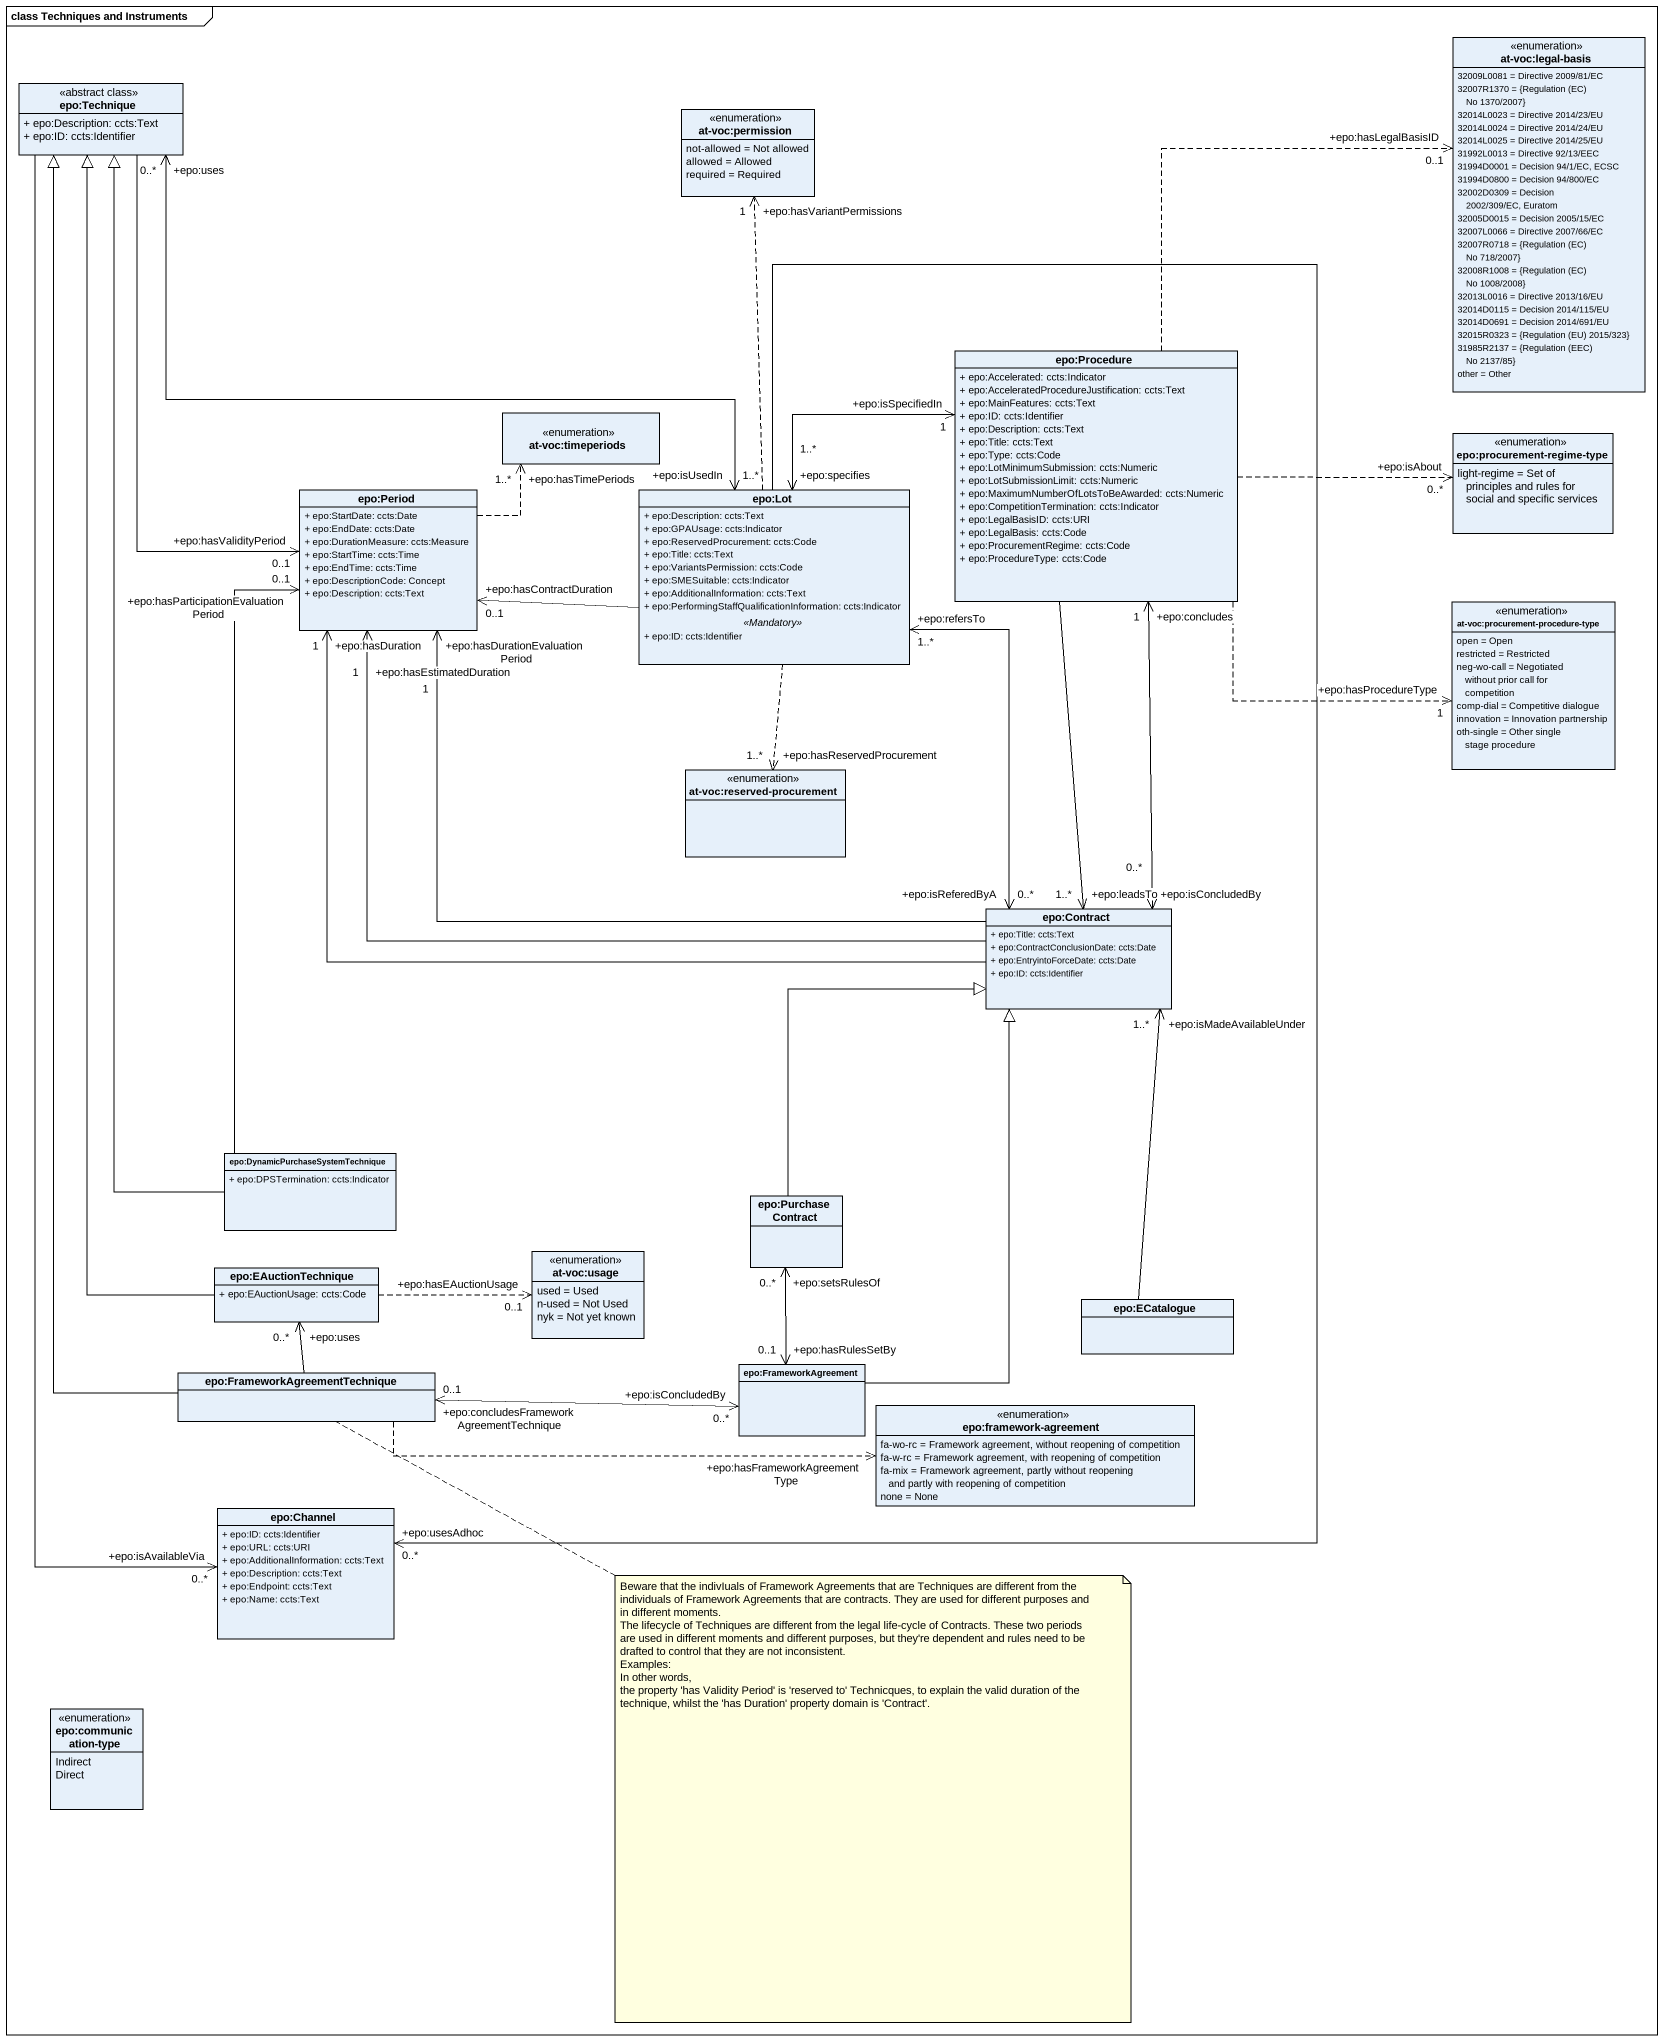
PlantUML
@startuml
mainframe class Techniques and Instruments
hide circle
hide empty members
skinparam classAttributeIconSize 0
enum "at-voc:legal-basis" as at_voc_legal_basis {
  32009L0081 = Directive 2009/81/EC
  {field} 32007R1370 = {Regulation (EC) No 1370/2007}
  32014L0023 = Directive 2014/23/EU
  32014L0024 = Directive 2014/24/EU
  32014L0025 = Directive 2014/25/EU
  31992L0013 = Directive 92/13/EEC
  31994D0001 = Decision 94/1/EC, ECSC
  31994D0800 = Decision 94/800/EC
  32002D0309 = Decision 2002/309/EC, Euratom
  32005D0015 = Decision 2005/15/EC
  32007L0066 = Directive 2007/66/EC
  {field} 32007R0718 = {Regulation (EC) No 718/2007}
  {field} 32008R1008 = {Regulation (EC) No 1008/2008}
  32013L0016 = Directive 2013/16/EU
  32014D0115 = Decision 2014/115/EU
  32014D0691 = Decision 2014/691/EU
  {field} 32015R0323 = {Regulation (EU) 2015/323}
  {field} 31985R2137 = {Regulation (EEC) No 2137/85}
  other = Other
}
class "epo:Technique" as epo_Technique <<abstract class>> {
  + epo:Description: ccts:Text
  + epo:ID: ccts:Identifier
}
enum "at-voc:permission" as at_voc_permission {
  not-allowed = Not allowed
  allowed = Allowed
  required = Required
}
class "epo:Procedure" as epo_Procedure {
  + epo:Accelerated: ccts:Indicator
  + epo:AcceleratedProcedureJustification: ccts:Text
  + epo:MainFeatures: ccts:Text
  + epo:ID: ccts:Identifier
  + epo:Description: ccts:Text
  + epo:Title: ccts:Text
  + epo:Type: ccts:Code
  + epo:LotMinimumSubmission: ccts:Numeric
  + epo:LotSubmissionLimit: ccts:Numeric
  + epo:MaximumNumberOfLotsToBeAwarded: ccts:Numeric
  + epo:CompetitionTermination: ccts:Indicator
  + epo:LegalBasisID: ccts:URI
  + epo:LegalBasis: ccts:Code
  + epo:ProcurementRegime: ccts:Code
  + epo:ProcedureType: ccts:Code
}
enum "at-voc:timeperiods" as at_voc_timeperiods
enum "epo:procurement-regime-type" as epo_procurement_regime_type {
  light-regime = Set of principles and rules for social and specific services
}
class "epo:Period" as epo_Period {
  + epo:StartDate: ccts:Date
  + epo:EndDate: ccts:Date
  + epo:DurationMeasure: ccts:Measure
  + epo:StartTime: ccts:Time
  + epo:EndTime: ccts:Time
  + epo:DescriptionCode: Concept
  + epo:Description: ccts:Text
}
class "epo:Lot" as epo_Lot {
  + epo:Description: ccts:Text
  + epo:GPAUsage: ccts:Indicator
  + epo:ReservedProcurement: ccts:Code
  + epo:Title: ccts:Text
  + epo:VariantsPermission: ccts:Code
  + epo:SMESuitable: ccts:Indicator
  + epo:AdditionalInformation: ccts:Text
  + epo:PerformingStaffQualificationInformation: ccts:Indicator
  .. <<Mandatory>> ..
  + epo:ID: ccts:Identifier
}
enum "at-voc:procurement-procedure-type" as at_voc_procurement {
  open = Open
  restricted = Restricted
  neg-wo-call = Negotiated without prior call for competition
  comp-dial = Competitive dialogue
  innovation = Innovation partnership
  oth-single = Other single stage procedure
}
enum "at-voc:reserved-procurement" as at_voc_reserved_procurement
class "epo:Contract" as epo_Contract {
  + epo:Title: ccts:Text
  + epo:ContractConclusionDate: ccts:Date
  + epo:EntryintoForceDate: ccts:Date
  + epo:ID: ccts:Identifier
}
class "epo:DynamicPurchaseSystemTechnique" as epo_DynamicPurchaseSystemTec {
  + epo:DPSTermination: ccts:Indicator
}
class "epo:PurchaseContract" as epo_PurchaseContract
enum "at-voc:usage" as at_voc_usage {
  used = Used
  n-used = Not Used
  nyk = Not yet known
}
class "epo:EAuctionTechnique" as epo_EAuctionTechnique {
  + epo:EAuctionUsage: ccts:Code
}
class "epo:ECatalogue" as epo_ECatalogue
class "epo:FrameworkAgreementTechnique" as epo_FrameworkAgreementTechni
class "epo:FrameworkAgreement" as epo_FrameworkAgreement
enum "epo:framework-agreement" as epo_framework_agreement {
  fa-wo-rc = Framework agreement, without reopening of competition
  fa-w-rc = Framework agreement, with reopening of competition
  fa-mix = Framework agreement, partly without reopening and partly with reopening of competition
  none = None
}
class "epo:Channel" as epo_Channel {
  + epo:ID: ccts:Identifier
  + epo:URL: ccts:URI
  + epo:AdditionalInformation: ccts:Text
  + epo:Description: ccts:Text
  + epo:Endpoint: ccts:Text
  + epo:Name: ccts:Text
}
enum "epo:communication-type" as epo_communication_type {
  Indirect
  Direct
}
epo_Technique --> "+epo:hasValidityPeriod\n0..1" epo_Period
epo_Technique "+epo:uses\n0..*" <--> "+epo:isUsedIn\n1..*" epo_Lot
epo_Technique --> "+epo:isAvailableVia\n0..*" epo_Channel
epo_Procedure .right.> "+epo:hasLegalBasisID\n0..1" at_voc_legal_basis
epo_Procedure .right.> "+epo:isAbout\n0..*" epo_procurement_regime_type
epo_Procedure "+epo:isSpecifiedIn\n1" <-left-> "+epo:specifies\n1..*" epo_Lot
epo_Procedure .right.> "+epo:hasProcedureType\n1" at_voc_procurement
epo_Procedure --> "+epo:leadsTo\n1..*" epo_Contract
epo_Procedure "+epo:concludes\n1" <--> "+epo:isConcludedBy\n0..*" epo_Contract
epo_Period .up.> "+epo:hasTimePeriods\n1..*" at_voc_timeperiods
epo_Lot .up.> "+epo:hasVariantPermissions\n1" at_voc_permission
epo_Lot -left-> "+epo:hasContractDuration\n0..1" epo_Period
epo_Lot ..> "+epo:hasReservedProcurement\n1..*" at_voc_reserved_procurement
epo_Lot --> "+epo:usesAdhoc\n0..*" epo_Channel
epo_Contract -left-> "+epo:hasDuration\n1" epo_Period
epo_Contract -left-> "+epo:hasEstimatedDuration\n1" epo_Period
epo_Contract -left-> "+epo:hasDurationEvaluationPeriod\n1" epo_Period
epo_Contract "+epo:isReferedByA\n0..*" <-up-> "+epo:refersTo\n1..*" epo_Lot
epo_DynamicPurchaseSystemTec -up-|> epo_Technique
epo_DynamicPurchaseSystemTec -up-> "+epo:hasParticipationEvaluationPeriod\n0..1" epo_Period
epo_PurchaseContract -up-|> epo_Contract
epo_PurchaseContract "+epo:setsRulesOf\n0..*" <--> "+epo:hasRulesSetBy\n0..1" epo_FrameworkAgreement
epo_EAuctionTechnique -up-|> epo_Technique
epo_EAuctionTechnique .right.> "+epo:hasEAuctionUsage\n0..1" at_voc_usage
epo_ECatalogue -up-> "+epo:isMadeAvailableUnder\n1..*" epo_Contract
epo_FrameworkAgreementTechni -up-|> epo_Technique
epo_FrameworkAgreementTechni -up-> "+epo:uses\n0..*" epo_EAuctionTechnique
epo_FrameworkAgreementTechni "+epo:concludesFrameworkAgreementTechnique\n0..1" <-right-> "+epo:isConcludedBy\n0..*" epo_FrameworkAgreement
epo_FrameworkAgreementTechni .right.> "+epo:hasFrameworkAgreementType" epo_framework_agreement
epo_FrameworkAgreement -up-|> epo_Contract
note bottom of epo_FrameworkAgreementTechni
  Beware that the indivIuals of Framework Agreements that are Techniques are different from the individuals of Framework Agreements that are contracts. They are used for different purposes and in different moments.
  The lifecycle of Techniques are different from the legal life-cycle of Contracts. These two periods are used in different moments and different purposes, but they're dependent and rules need to be drafted to control that they are not inconsistent.
  Examples:
  In other words,
  the property 'has Validity Period' is 'reserved to' Technicques, to explain the valid duration of the technique, whilst the 'has Duration' property domain is 'Contract'.
end note
@enduml
